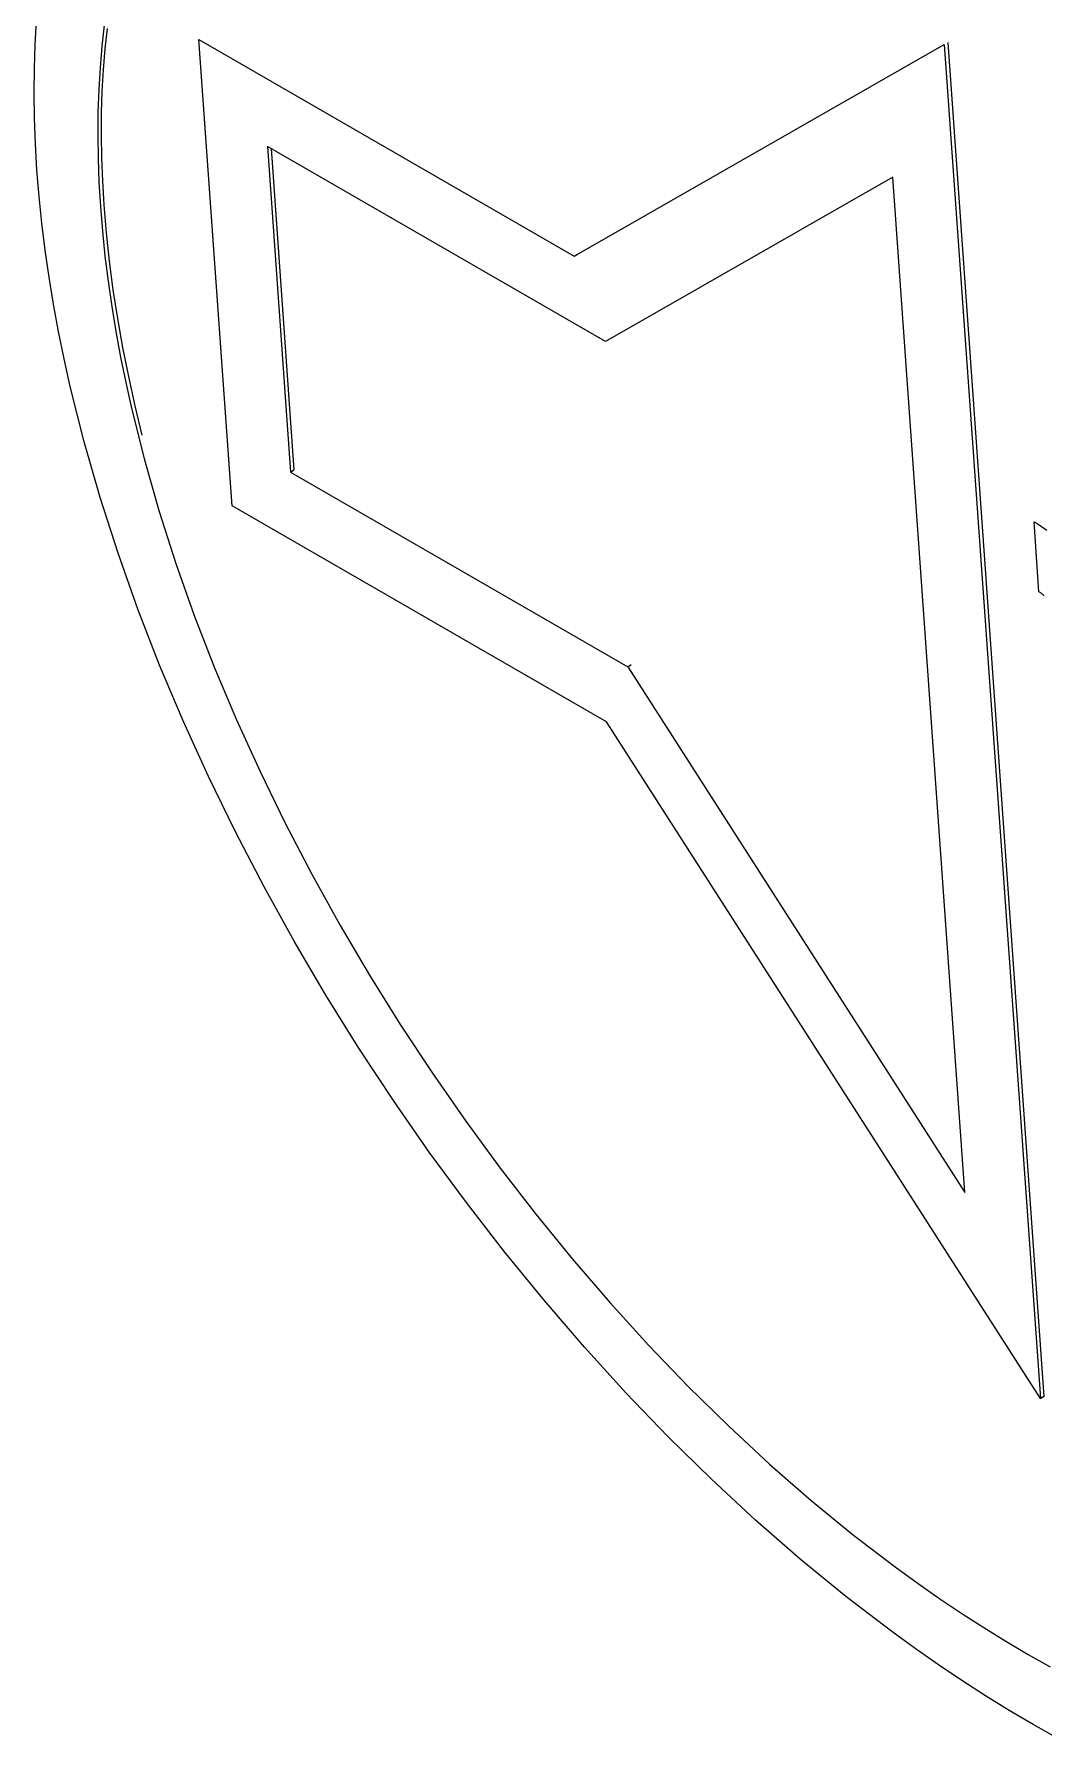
# Model space of a CAD drawing. Header units: millimetres. Extents: x -279 to 4999, y 61 to 3536.
# Drawn here: x 3580.01 to 3593.49, y 1860.81 to 1883.57 of the extents above; entities that cross this region are included whole.
import ezdxf

# ---------------------------------------------------------------- set-up
doc = ezdxf.new("R2010")
doc.units = ezdxf.units.MM
doc.layers.add('ZANO_R', color=7, linetype='Continuous', lineweight=0)

msp = doc.modelspace()

# ---------------------------------------------------------------- linework, layer by layer
at = {"layer": 'ZANO_R'}
for p, q in [((3580.021, 1883.429), (3580.04, 1883.744)), ((3580.944, 1883.685), (3580.912, 1883.405)), ((3580.981, 1883.642), (3580.952, 1883.369)), ((3582.65, 1877.268), (3582.208, 1883.493)), ((3582.208, 1883.493), (3587.22, 1880.6)), ((3592.207, 1883.453), (3593.49, 1865.371)), ((3580.01, 1883.108), (3580.021, 1883.429)), ((3580.912, 1883.405), (3580.887, 1883.118)), ((3580.952, 1883.369), (3580.929, 1883.09)), ((3587.22, 1880.6), (3592.161, 1883.426)), ((3592.161, 1883.426), (3593.444, 1865.345)), ((3580.006, 1882.779), (3580.01, 1883.108)), ((3580.887, 1883.118), (3580.87, 1882.825)), ((3580.929, 1883.09), (3580.913, 1882.805)), ((3580.011, 1882.443), (3580.006, 1882.779)), ((3580.87, 1882.825), (3580.859, 1882.525)), ((3580.913, 1882.805), (3580.904, 1882.514)), ((3580.024, 1882.101), (3580.011, 1882.443)), ((3580.859, 1882.525), (3580.856, 1882.219)), ((3580.904, 1882.514), (3580.902, 1882.217)), ((3580.045, 1881.752), (3580.024, 1882.101)), ((3580.856, 1882.219), (3580.861, 1881.907)), ((3580.902, 1882.217), (3580.907, 1881.913)), ((3580.861, 1881.907), (3580.872, 1881.588)), ((3580.907, 1881.913), (3580.919, 1881.604)), ((3587.637, 1879.46), (3583.122, 1882.067)), ((3583.122, 1882.067), (3583.43, 1877.717)), ((3583.171, 1882.039), (3583.476, 1877.747)), ((3580.074, 1881.398), (3580.045, 1881.752)), ((3591.475, 1881.656), (3587.637, 1879.46)), ((3592.437, 1868.095), (3591.475, 1881.656)), ((3580.872, 1881.588), (3580.892, 1881.263)), ((3580.919, 1881.604), (3580.938, 1881.289)), ((3580.11, 1881.042), (3580.074, 1881.398)), ((3580.892, 1881.263), (3580.919, 1880.933)), ((3580.938, 1881.289), (3580.969, 1880.913)), ((3580.155, 1880.683), (3580.11, 1881.042)), ((3580.919, 1880.933), (3580.953, 1880.601)), ((3580.969, 1880.913), (3581.01, 1880.534)), ((3580.207, 1880.322), (3580.155, 1880.683)), ((3580.953, 1880.601), (3580.995, 1880.267)), ((3581.01, 1880.534), (3581.06, 1880.152)), ((3587.22, 1880.6), (3587.262, 1880.628)), ((3580.267, 1879.96), (3580.207, 1880.322)), ((3580.995, 1880.267), (3581.043, 1879.931)), ((3581.06, 1880.152), (3581.119, 1879.768)), ((3580.334, 1879.595), (3580.267, 1879.96)), ((3581.043, 1879.931), (3581.099, 1879.594)), ((3580.409, 1879.229), (3580.334, 1879.595)), ((3581.099, 1879.594), (3581.162, 1879.254)), ((3581.119, 1879.768), (3581.188, 1879.382)), ((3581.188, 1879.382), (3581.265, 1878.993)), ((3580.49, 1878.861), (3580.409, 1879.229)), ((3581.162, 1879.254), (3581.231, 1878.913)), ((3581.231, 1878.913), (3581.307, 1878.571)), ((3581.265, 1878.993), (3581.351, 1878.603)), ((3580.675, 1878.122), (3580.49, 1878.861)), ((3581.307, 1878.571), (3581.479, 1877.883)), ((3581.351, 1878.603), (3581.446, 1878.211)), ((3580.888, 1877.38), (3580.675, 1878.122)), ((3581.479, 1877.883), (3581.677, 1877.191)), ((3583.43, 1877.717), (3583.476, 1877.747)), ((3583.43, 1877.717), (3587.936, 1875.118)), ((3581.127, 1876.634), (3580.888, 1877.38)), ((3581.677, 1877.191), (3581.9, 1876.496)), ((3587.652, 1874.384), (3582.65, 1877.268)), ((3593.425, 1876.118), (3593.359, 1877.055)), ((3593.359, 1877.055), (3593.402, 1877.029)), ((3593.402, 1877.029), (3593.445, 1877.002)), ((3593.445, 1877.002), (3593.487, 1876.973)), ((3593.487, 1876.973), (3593.53, 1876.942)), ((3581.392, 1875.887), (3581.127, 1876.634)), ((3581.9, 1876.496), (3582.146, 1875.801)), ((3593.433, 1876.114), (3593.425, 1876.118)), ((3593.44, 1876.109), (3593.433, 1876.114)), ((3593.447, 1876.104), (3593.44, 1876.109)), ((3593.455, 1876.099), (3593.447, 1876.104)), ((3593.462, 1876.093), (3593.455, 1876.099)), ((3593.47, 1876.087), (3593.462, 1876.093)), ((3593.477, 1876.081), (3593.47, 1876.087)), ((3593.485, 1876.074), (3593.477, 1876.081)), ((3593.493, 1876.067), (3593.485, 1876.074)), ((3581.682, 1875.14), (3581.392, 1875.887)), ((3582.146, 1875.801), (3582.417, 1875.105)), ((3581.996, 1874.395), (3581.682, 1875.14)), ((3582.417, 1875.105), (3582.71, 1874.411)), ((3587.936, 1875.118), (3587.979, 1875.147)), ((3587.936, 1875.118), (3592.437, 1868.095)), ((3582.334, 1873.652), (3581.996, 1874.395)), ((3582.71, 1874.411), (3583.024, 1873.719)), ((3593.444, 1865.345), (3587.652, 1874.384)), ((3583.024, 1873.719), (3583.36, 1873.031)), ((3582.695, 1872.913), (3582.334, 1873.652)), ((3583.36, 1873.031), (3583.716, 1872.348)), ((3583.077, 1872.18), (3582.695, 1872.913)), ((3583.716, 1872.348), (3584.091, 1871.671)), ((3583.48, 1871.453), (3583.077, 1872.18)), ((3584.091, 1871.671), (3584.485, 1871.001)), ((3583.903, 1870.733), (3583.48, 1871.453)), ((3584.485, 1871.001), (3584.897, 1870.34)), ((3584.345, 1870.024), (3583.903, 1870.733)), ((3584.897, 1870.34), (3585.326, 1869.689)), ((3584.806, 1869.324), (3584.345, 1870.024)), ((3585.326, 1869.689), (3585.772, 1869.048)), ((3585.284, 1868.637), (3584.806, 1869.324)), ((3585.772, 1869.048), (3586.232, 1868.42)), ((3585.779, 1867.962), (3585.284, 1868.637)), ((3586.232, 1868.42), (3586.708, 1867.806)), ((3586.29, 1867.302), (3585.779, 1867.962)), ((3586.708, 1867.806), (3587.198, 1867.206)), ((3586.816, 1866.658), (3586.29, 1867.302)), ((3587.198, 1867.206), (3587.7, 1866.622)), ((3587.355, 1866.031), (3586.816, 1866.658)), ((3587.7, 1866.622), (3588.216, 1866.055)), ((3587.909, 1865.423), (3587.355, 1866.031)), ((3588.216, 1866.055), (3588.742, 1865.507)), ((3588.742, 1865.507), (3589.28, 1864.978)), ((3588.474, 1864.834), (3587.909, 1865.423)), ((3593.444, 1865.345), (3593.489, 1865.375)), ((3593.49, 1865.371), (3593.488, 1865.374)), ((3589.051, 1864.266), (3588.474, 1864.834)), ((3589.28, 1864.978), (3589.828, 1864.47)), ((3589.828, 1864.47), (3590.385, 1863.984)), ((3589.639, 1863.721), (3589.051, 1864.266)), ((3590.385, 1863.984), (3590.95, 1863.521)), ((3590.237, 1863.199), (3589.639, 1863.721)), ((3590.95, 1863.521), (3591.523, 1863.083)), ((3590.845, 1862.702), (3590.237, 1863.199)), ((3591.523, 1863.083), (3591.812, 1862.873)), ((3591.812, 1862.873), (3592.103, 1862.671)), ((3591.46, 1862.232), (3590.845, 1862.702)), ((3592.103, 1862.671), (3592.395, 1862.474)), ((3592.395, 1862.474), (3592.689, 1862.285)), ((3591.77, 1862.007), (3591.46, 1862.232)), ((3592.689, 1862.285), (3592.984, 1862.103)), ((3592.984, 1862.103), (3593.281, 1861.928)), ((3592.083, 1861.789), (3591.77, 1862.007)), ((3593.281, 1861.928), (3593.576, 1861.761)), ((3592.396, 1861.578), (3592.083, 1861.789)), ((3592.712, 1861.375), (3592.396, 1861.578)), ((3593.029, 1861.179), (3592.712, 1861.375)), ((3593.347, 1860.991), (3593.029, 1861.179)), ((3593.664, 1860.812), (3593.347, 1860.991))]:
    msp.add_line(p, q, dxfattribs=at)

doc.saveas('drawing.dxf')
